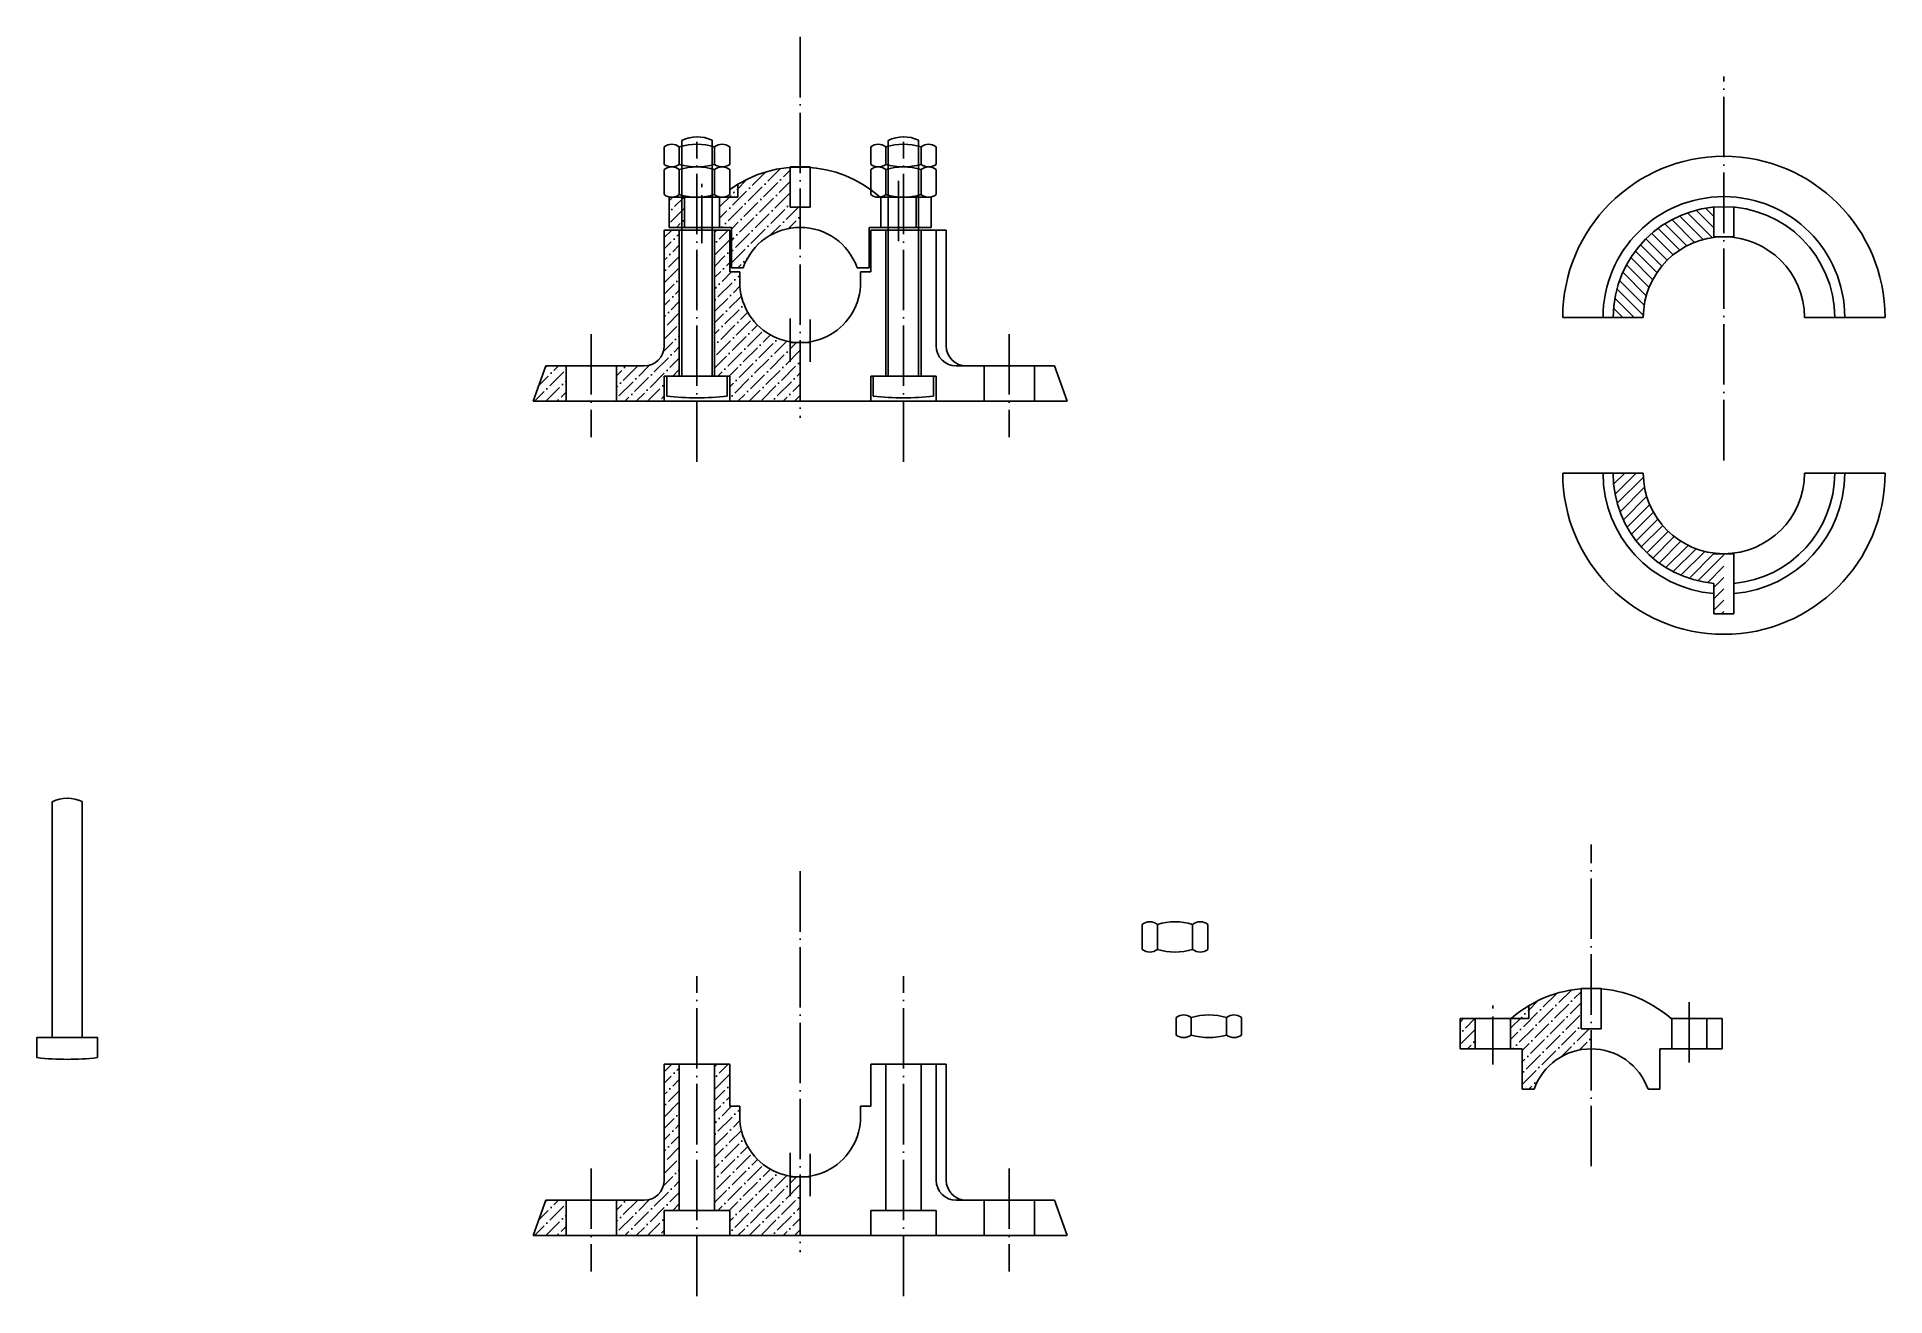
# Model space of a CAD drawing. Header units: millimetres. Extents: x 2249 to 2982, y 1942 to 2442.
import ezdxf

# ---------------------------------------------------------------- set-up
doc = ezdxf.new("R2010")
doc.units = ezdxf.units.MM
doc.linetypes.add('ACAD_ISO04W100', pattern=[30, 24, -3, 0, -3])
doc.linetypes.add('CENTER2', pattern=[28.575, 19.05, -3.175, 3.175, -3.175])

msp = doc.modelspace()

# ---------------------------------------------------------------- hatches: boundary and pattern name
at = {"linetype": 'ACAD_ISO04W100'}
h = msp.add_hatch(dxfattribs=at)
h.set_pattern_fill('ANSI36', color=256)
h.set_pattern_definition([(45, (-314.1095, 326.194), (1.683798, 6.173926), [7.9375, -1.5875, 0, -1.5875])])
h.paths.add_polyline_path([(2547.65, 2389.85, 0.161201), (2519.9, 2378.02), (2519.65, 2378.02), (2519.65, 2366.02), (2524.31, 2366.02), (2524.31, 2350.02), (2529.02, 2350.02, -0.317837), (2551.65, 2366.02), (2551.65, 2374.02), (2547.65, 2374.02)])
h.paths.add_polyline_path([(2505.65, 2378.02), (2499.65, 2378.02), (2499.65, 2366.02), (2505.65, 2366.02)])
h = msp.add_hatch(dxfattribs=at)
h.set_pattern_fill('ANSI31', color=256, angle=90)
h.paths.add_polyline_path([(2918.49, 2362.24), (2914.49, 2362.24), (2914.49, 2374.06, 0.387795), (2874.49, 2330.24), (2886.49, 2330.24, -0.414214)])
h = msp.add_hatch()
h.set_pattern_fill('ANSI36', color=256)
h.set_pattern_definition([(45, (0, 331.3062), (1.683798, 6.173926), [7.9375, -1.5875, 0, -1.5875])])
h.paths.add_polyline_path([(2458.65, 2310.98), (2450.65, 2310.98), (2445.65, 2296.98), (2450.65, 2296.98), (2458.65, 2296.98)])
h.paths.add_polyline_path([(2497.65, 2306.98), (2503.65, 2306.98), (2503.65, 2364.98), (2497.65, 2364.98), (2497.65, 2318.98, -0.414214), (2489.65, 2310.98), (2478.65, 2310.98), (2478.65, 2296.98), (2497.65, 2296.98)])
h.paths.add_polyline_path([(2547.65, 2320.58, -0.365977), (2527.65, 2344.25), (2527.65, 2348.31), (2523.65, 2348.31), (2523.65, 2364.98), (2517.65, 2364.98), (2517.65, 2306.98), (2523.65, 2306.98), (2523.65, 2296.98), (2551.65, 2296.98), (2551.65, 2320.25), (2547.65, 2320.25)])
h = msp.add_hatch(dxfattribs=at)
h.set_pattern_fill('ANSI31', color=256)
h.paths.add_polyline_path([(2886.49, 2268.44), (2874.49, 2268.44, 0.387795), (2914.49, 2224.62), (2914.49, 2212.56), (2918.49, 2212.56), (2918.49, 2236.44, -0.414214)])
h = msp.add_hatch(dxfattribs=at)
h.set_pattern_fill('ANSI36', color=256)
h.paths.add_polyline_path([(2861.76, 2063.66, 0.161201), (2834.01, 2051.82), (2833.76, 2051.82), (2833.76, 2039.82), (2838.42, 2039.82), (2838.42, 2023.82), (2843.13, 2023.82, -0.317837), (2865.76, 2039.82), (2865.76, 2047.82), (2861.76, 2047.82)])
h.paths.add_polyline_path([(2819.76, 2051.82), (2813.76, 2051.82), (2813.76, 2039.82), (2819.76, 2039.82)])
h = msp.add_hatch()
h.set_pattern_fill('ANSI36', color=256)
h.paths.add_polyline_path([(2458.65, 1979.68), (2450.65, 1979.68), (2445.65, 1965.68), (2450.65, 1965.68), (2458.65, 1965.68)])
h.paths.add_polyline_path([(2497.65, 1975.68), (2503.65, 1975.68), (2503.65, 2033.68), (2497.65, 2033.68), (2497.65, 1987.68, -0.414214), (2489.65, 1979.68), (2478.65, 1979.68), (2478.65, 1965.68), (2497.65, 1965.68)])
h.paths.add_polyline_path([(2547.65, 1989.28, -0.365977), (2527.65, 2012.94), (2527.65, 2017.01), (2523.65, 2017.01), (2523.65, 2033.68), (2517.65, 2033.68), (2517.65, 1975.68), (2523.65, 1975.68), (2523.65, 1965.68), (2551.65, 1965.68), (2551.65, 1988.94), (2547.65, 1988.94)])

# ---------------------------------------------------------------- linework, layer by layer
for p, q in [((2551.65, 2441.64), (2551.65, 2290.4)), ((2918.49, 2273.48), (2918.49, 2425.98)), ((2510.65, 2272.97), (2510.65, 2399.95)), ((2592.65, 2272.97), (2592.65, 2399.95)), ((2468.65, 2323.61), (2468.65, 2282.74)), ((2634.65, 2323.61), (2634.65, 2282.74)), ((2865.76, 1993.17), (2865.76, 2120.97)), ((2551.65, 2110.33), (2551.65, 1959.09)), ((2510.65, 1941.66), (2510.65, 2068.64)), ((2592.65, 1941.66), (2592.65, 2068.64)), ((2468.65, 1992.31), (2468.65, 1951.43)), ((2634.65, 1992.31), (2634.65, 1951.43))]:
    msp.add_line(p, q, dxfattribs=at)
at = {"color": 242, "true_color": 0xcd2027}
for p, q in [((2497.65, 2391.02), (2497.65, 2398.02)), ((2503.65, 2391.02), (2503.65, 2398.02)), ((2517.65, 2391.02), (2517.65, 2398.02)), ((2523.65, 2398.02), (2523.65, 2391.02)), ((2579.65, 2391.02), (2579.65, 2398.02)), ((2585.65, 2391.02), (2585.65, 2398.02)), ((2599.65, 2391.02), (2599.65, 2398.02)), ((2605.65, 2398.02), (2605.65, 2391.02)), ((2497.65, 2379.02), (2497.65, 2389.02)), ((2503.65, 2379.02), (2503.65, 2389.02)), ((2517.65, 2379.02), (2517.65, 2389.02)), ((2523.65, 2389.02), (2523.65, 2379.02)), ((2579.65, 2379.02), (2579.65, 2389.02)), ((2585.65, 2379.02), (2585.65, 2389.02)), ((2599.65, 2379.02), (2599.65, 2389.02)), ((2605.65, 2389.02), (2605.65, 2379.02)), ((2687.51, 2079.26), (2687.51, 2089.26)), ((2693.51, 2079.26), (2693.51, 2089.26)), ((2707.51, 2079.26), (2707.51, 2089.26)), ((2713.51, 2089.26), (2713.51, 2079.26)), ((2700.94, 2045.28), (2700.94, 2052.28)), ((2706.94, 2045.28), (2706.94, 2052.28)), ((2720.94, 2045.28), (2720.94, 2052.28)), ((2726.94, 2052.28), (2726.94, 2045.28))]:
    msp.add_line(p, q, dxfattribs=at)
at = {"color": 146, "linetype": 'ACAD_ISO04W100', "true_color": 0x105689}
for p, q in [((2551.65, 2390.02), (2547.65, 2390.02)), ((2547.65, 2390.02), (2555.65, 2390.02)), ((2547.65, 2374.02), (2547.65, 2390.02)), ((2555.65, 2390.02), (2555.65, 2374.02)), ((2555.65, 2374.02), (2547.65, 2374.02)), ((2865.76, 2063.82), (2861.76, 2063.82)), ((2861.76, 2063.82), (2869.76, 2063.82)), ((2861.76, 2047.82), (2861.76, 2063.82)), ((2869.76, 2063.82), (2869.76, 2047.82)), ((2869.76, 2047.82), (2861.76, 2047.82))]:
    msp.add_line(p, q, dxfattribs=at)
at = {"color": 146, "true_color": 0x105689}
for p, q in [((2519.9, 2378.02), (2499.65, 2378.02)), ((2505.65, 2378.02), (2499.65, 2378.02)), ((2499.65, 2378.02), (2499.65, 2366.02)), ((2505.65, 2366.02), (2505.65, 2378.02)), ((2519.65, 2366.02), (2519.65, 2378.02)), ((2603.65, 2378.02), (2583.4, 2378.02)), ((2583.65, 2366.02), (2583.65, 2378.02)), ((2597.65, 2366.02), (2597.65, 2378.02)), ((2597.65, 2378.02), (2603.65, 2378.02)), ((2603.65, 2378.02), (2603.65, 2366.02)), ((2524.31, 2366.02), (2499.65, 2366.02)), ((2524.31, 2366.02), (2512.65, 2366.02)), ((2524.31, 2366.02), (2524.31, 2350.02)), ((2603.65, 2366.02), (2578.99, 2366.02)), ((2578.99, 2366.02), (2590.65, 2366.02)), ((2578.99, 2366.02), (2578.99, 2350.02)), ((2529.02, 2350.02), (2524.31, 2350.02)), ((2578.99, 2350.02), (2574.28, 2350.02)), ((2834.01, 2051.82), (2813.76, 2051.82)), ((2819.76, 2051.82), (2813.76, 2051.82)), ((2813.76, 2051.82), (2813.76, 2039.82)), ((2819.76, 2039.82), (2819.76, 2051.82)), ((2833.76, 2039.82), (2833.76, 2051.82)), ((2917.76, 2051.82), (2897.51, 2051.82)), ((2897.76, 2039.82), (2897.76, 2051.82)), ((2911.76, 2039.82), (2911.76, 2051.82)), ((2911.76, 2051.82), (2917.76, 2051.82)), ((2917.76, 2051.82), (2917.76, 2039.82)), ((2838.42, 2039.82), (2813.76, 2039.82)), ((2838.42, 2039.82), (2826.76, 2039.82)), ((2838.42, 2039.82), (2838.42, 2023.82)), ((2917.76, 2039.82), (2893.1, 2039.82)), ((2893.1, 2039.82), (2904.76, 2039.82)), ((2893.1, 2039.82), (2893.1, 2023.82)), ((2843.13, 2023.82), (2838.42, 2023.82)), ((2893.1, 2023.82), (2888.39, 2023.82))]:
    msp.add_line(p, q, dxfattribs=at)
at = {"color": 146, "linetype": 'CENTER2', "true_color": 0x105689}
for p, q in [((2512.65, 2359.82), (2512.65, 2383.28)), ((2826.76, 2033.63), (2826.76, 2057.08))]:
    msp.add_line(p, q, dxfattribs=at)
at = {"color": 175, "linetype": 'ACAD_ISO04W100', "true_color": 0x4554a5}
for p, q in [((2519.9, 2378.02), (2526.87, 2378.02)), ((2526.87, 2378.02), (2526.87, 2383.13)), ((2840.98, 2051.82), (2840.98, 2056.94)), ((2834.01, 2051.82), (2840.98, 2051.82))]:
    msp.add_line(p, q, dxfattribs=at)
at = {"color": 146, "linetype": 'CENTER2', "ltscale": 11, "true_color": 0x105689}
for p, q in [((2590.65, 2360.59), (2590.65, 2384.55)), ((2904.76, 2034.39), (2904.76, 2058.36))]:
    msp.add_line(p, q, dxfattribs=at)
at = {"color": 217, "linetype": 'ACAD_ISO04W100', "true_color": 0x93278f}
for p, q in [((2914.49, 2362.24), (2914.49, 2374.06)), ((2922.49, 2362.24), (2922.49, 2374.06)), ((2918.49, 2362.24), (2914.49, 2362.24)), ((2914.49, 2362.24), (2922.49, 2362.24)), ((2918.49, 2236.44), (2914.49, 2236.44)), ((2914.49, 2236.44), (2922.49, 2236.44)), ((2922.49, 2236.44), (2922.49, 2224.62)), ((2914.49, 2224.62), (2914.49, 2212.56)), ((2922.49, 2224.62), (2922.49, 2212.56)), ((2914.49, 2212.56), (2922.49, 2212.56))]:
    msp.add_line(p, q, dxfattribs=at)
at = {"color": 2, "true_color": 0xf1eb1f}
for p, q in [((2503.65, 2364.98), (2497.65, 2364.98)), ((2497.65, 2364.98), (2497.65, 2318.98)), ((2503.65, 2306.98), (2503.65, 2364.98)), ((2503.65, 2364.98), (2517.65, 2364.98)), ((2517.65, 2364.98), (2517.65, 2306.98)), ((2517.65, 2364.98), (2523.65, 2364.98)), ((2523.65, 2348.31), (2523.65, 2364.98)), ((2585.65, 2364.98), (2579.65, 2364.98)), ((2579.65, 2348.31), (2579.65, 2364.98)), ((2599.65, 2364.98), (2585.65, 2364.98)), ((2585.65, 2364.98), (2585.65, 2306.98)), ((2599.65, 2306.98), (2599.65, 2364.98)), ((2599.65, 2364.98), (2605.65, 2364.98)), ((2605.65, 2364.98), (2605.65, 2318.98)), ((2605.65, 2364.98), (2609.65, 2364.98)), ((2609.65, 2364.98), (2609.65, 2318.98)), ((2523.65, 2348.31), (2527.65, 2348.31)), ((2527.65, 2348.31), (2527.65, 2344.31)), ((2527.65, 2344.31), (2527.65, 2344.31)), ((2579.65, 2348.31), (2575.65, 2348.31)), ((2575.65, 2348.31), (2575.65, 2344.31)), ((2575.65, 2344.31), (2575.65, 2344.31)), ((2547.65, 2320.25), (2547.65, 2329.8)), ((2547.65, 2329.8), (2547.65, 2320.58)), ((2555.65, 2312.58), (2555.65, 2329.4)), ((2547.65, 2320.58), (2547.65, 2312.58)), ((2555.65, 2320.25), (2547.65, 2320.25)), ((2551.65, 2320.25), (2555.65, 2320.25)), ((2450.65, 2310.98), (2445.65, 2296.98)), ((2450.65, 2310.98), (2458.65, 2310.98)), ((2478.65, 2310.98), (2458.65, 2310.98)), ((2458.65, 2310.98), (2458.65, 2296.98)), ((2468.65, 2310.98), (2478.65, 2310.98)), ((2478.65, 2310.98), (2478.65, 2296.98)), ((2478.65, 2310.98), (2489.65, 2310.98)), ((2523.65, 2306.98), (2497.65, 2306.98)), ((2497.65, 2306.98), (2497.65, 2296.98)), ((2523.65, 2296.98), (2523.65, 2306.98)), ((2579.65, 2296.98), (2579.65, 2306.98)), ((2579.65, 2306.98), (2605.65, 2306.98)), ((2605.65, 2306.98), (2605.65, 2296.98)), ((2613.65, 2310.98), (2618.06, 2310.98)), ((2624.65, 2310.98), (2617.65, 2310.98)), ((2624.65, 2310.98), (2644.65, 2310.98)), ((2624.65, 2310.98), (2624.65, 2296.98)), ((2644.65, 2310.98), (2644.65, 2296.98)), ((2652.65, 2310.98), (2644.65, 2310.98)), ((2652.65, 2310.98), (2657.65, 2296.98)), ((2468.65, 2296.98), (2445.65, 2296.98)), ((2445.65, 2296.98), (2450.65, 2296.98)), ((2551.65, 2296.98), (2447.65, 2296.98)), ((2447.65, 2296.98), (2657.65, 2296.98)), ((2510.65, 2296.98), (2468.65, 2296.98)), ((2551.65, 2296.98), (2523.65, 2296.98)), ((2503.65, 2033.68), (2497.65, 2033.68)), ((2497.65, 2033.68), (2497.65, 1987.68)), ((2503.65, 1975.68), (2503.65, 2033.68)), ((2503.65, 2033.68), (2517.65, 2033.68)), ((2517.65, 2033.68), (2517.65, 1975.68)), ((2517.65, 2033.68), (2523.65, 2033.68)), ((2523.65, 2017.01), (2523.65, 2033.68)), ((2585.65, 2033.68), (2579.65, 2033.68)), ((2579.65, 2017.01), (2579.65, 2033.68)), ((2599.65, 2033.68), (2585.65, 2033.68)), ((2585.65, 2033.68), (2585.65, 1975.68)), ((2599.65, 1975.68), (2599.65, 2033.68)), ((2599.65, 2033.68), (2605.65, 2033.68)), ((2605.65, 2033.68), (2605.65, 1987.68)), ((2605.65, 2033.68), (2609.65, 2033.68)), ((2609.65, 2033.68), (2609.65, 1987.68)), ((2523.65, 2017.01), (2527.65, 2017.01)), ((2527.65, 2017.01), (2527.65, 2013.01)), ((2527.65, 2013.01), (2527.65, 2013.01)), ((2579.65, 2017.01), (2575.65, 2017.01)), ((2575.65, 2017.01), (2575.65, 2013.01)), ((2575.65, 2013.01), (2575.65, 2013.01)), ((2547.65, 1988.94), (2547.65, 1998.49)), ((2547.65, 1998.49), (2547.65, 1989.28)), ((2555.65, 1981.28), (2555.65, 1998.1)), ((2547.65, 1989.28), (2547.65, 1981.28)), ((2555.65, 1988.94), (2547.65, 1988.94)), ((2551.65, 1988.94), (2555.65, 1988.94)), ((2450.65, 1979.68), (2445.65, 1965.68)), ((2450.65, 1979.68), (2458.65, 1979.68)), ((2478.65, 1979.68), (2458.65, 1979.68)), ((2458.65, 1979.68), (2458.65, 1965.68)), ((2468.65, 1979.68), (2478.65, 1979.68)), ((2478.65, 1979.68), (2478.65, 1965.68)), ((2478.65, 1979.68), (2489.65, 1979.68)), ((2523.65, 1975.68), (2497.65, 1975.68)), ((2497.65, 1975.68), (2497.65, 1965.68)), ((2523.65, 1965.68), (2523.65, 1975.68)), ((2579.65, 1965.68), (2579.65, 1975.68)), ((2579.65, 1975.68), (2605.65, 1975.68)), ((2605.65, 1975.68), (2605.65, 1965.68)), ((2613.65, 1979.68), (2618.06, 1979.68)), ((2624.65, 1979.68), (2617.65, 1979.68)), ((2624.65, 1979.68), (2644.65, 1979.68)), ((2624.65, 1979.68), (2624.65, 1965.68)), ((2644.65, 1979.68), (2644.65, 1965.68)), ((2652.65, 1979.68), (2644.65, 1979.68)), ((2652.65, 1979.68), (2657.65, 1965.68)), ((2468.65, 1965.68), (2445.65, 1965.68)), ((2445.65, 1965.68), (2450.65, 1965.68)), ((2551.65, 1965.68), (2447.65, 1965.68)), ((2447.65, 1965.68), (2657.65, 1965.68)), ((2510.65, 1965.68), (2468.65, 1965.68)), ((2551.65, 1965.68), (2523.65, 1965.68))]:
    msp.add_line(p, q, dxfattribs=at)
at = {"color": 217, "true_color": 0x93278f}
for p, q in [((2886.49, 2330.24), (2854.49, 2330.24)), ((2854.49, 2330.24), (2886.49, 2330.24)), ((2950.49, 2330.24), (2982.49, 2330.24)), ((2886.49, 2268.44), (2854.49, 2268.44)), ((2854.49, 2268.44), (2886.49, 2268.44)), ((2950.49, 2268.44), (2982.49, 2268.44))]:
    msp.add_line(p, q, dxfattribs=at)
at = {"color": 2, "linetype": 'ACAD_ISO04W100', "true_color": 0xf1eb1f}
for p, q in [((2517.65, 2306.98), (2503.65, 2306.98)), ((2510.65, 2306.98), (2517.65, 2306.98)), ((2585.65, 2306.98), (2599.65, 2306.98)), ((2517.65, 1975.68), (2503.65, 1975.68)), ((2510.65, 1975.68), (2517.65, 1975.68)), ((2585.65, 1975.68), (2599.65, 1975.68))]:
    msp.add_line(p, q, dxfattribs=at)
at = {"color": 114, "true_color": 0x139b48}
for points in [[(2516.65, 2400.66), (2516.65, 2306.98), (2504.65, 2306.98), (2504.65, 2400.59)], [(2510.65, 2401.98), (2510.8, 2401.98)], [(2598.65, 2400.66), (2598.65, 2306.98), (2586.65, 2306.98), (2586.65, 2400.59)], [(2592.65, 2401.98), (2592.8, 2401.98)], [(2498.65, 2298.98), (2498.65, 2306.98), (2522.65, 2306.98), (2522.65, 2298.98)], [(2580.65, 2298.98), (2580.65, 2306.98), (2604.65, 2306.98), (2604.65, 2298.98)], [(2266.54, 2138), (2266.54, 2044.33), (2254.54, 2044.33), (2254.54, 2137.93)], [(2260.54, 2139.33), (2260.69, 2139.33)], [(2248.54, 2036.33), (2248.54, 2044.33), (2272.54, 2044.33), (2272.54, 2036.33)]]:
    msp.add_lwpolyline(points, dxfattribs=at)
for centre, radius, start, end in [((2510.73, 2388.08), 13.91, 64.80045, 115.90727), ((2592.73, 2388.08), 13.91, 64.80045, 115.90727), ((2510.65, 2405.72), 107.41, 263.58553, 276.41447), ((2592.65, 2405.72), 107.41, 263.58553, 276.41447), ((2260.62, 2125.42), 13.91, 64.80045, 115.90727), ((2260.54, 2143.06), 107.41, 263.58553, 276.41447)]:
    msp.add_arc(centre, radius, start, end, dxfattribs=at)
at = {"color": 242, "true_color": 0xcd2027}
for centre, radius, start, end in [((2500.65, 2394.02), 5, 53.1301, 126.8699), ((2510.65, 2374.02), 25, 73.7398, 106.2602), ((2520.65, 2394.02), 5, 53.1301, 126.8699), ((2582.65, 2394.02), 5, 53.1301, 126.8699), ((2592.65, 2374.02), 25, 73.7398, 106.2602), ((2602.65, 2394.02), 5, 53.1301, 126.8699), ((2500.65, 2395.02), 5, 233.1301, 306.8699), ((2500.65, 2385.02), 5, 53.1301, 126.8699), ((2510.65, 2415.02), 25, 253.7398, 286.2602), ((2510.65, 2365.02), 25, 73.7398, 106.2602), ((2520.65, 2395.02), 5, 233.1301, 306.8699), ((2520.65, 2385.02), 5, 53.1301, 126.8699), ((2582.65, 2395.02), 5, 233.1301, 306.8699), ((2582.65, 2385.02), 5, 53.1301, 126.8699), ((2592.65, 2415.02), 25, 253.7398, 286.2602), ((2592.65, 2365.02), 25, 73.7398, 106.2602), ((2602.65, 2395.02), 5, 233.1301, 306.8699), ((2602.65, 2385.02), 5, 53.1301, 126.8699), ((2500.65, 2383.02), 5, 233.1301, 306.8699), ((2510.65, 2403.02), 25, 253.7398, 286.2602), ((2520.65, 2383.02), 5, 233.1301, 306.8699), ((2582.65, 2383.02), 5, 233.1301, 306.8699), ((2592.65, 2403.02), 25, 253.7398, 286.2602), ((2602.65, 2383.02), 5, 233.1301, 306.8699), ((2690.51, 2085.26), 5, 53.1301, 126.8699), ((2700.51, 2065.26), 25, 73.7398, 106.2602), ((2710.51, 2085.26), 5, 53.1301, 126.8699), ((2690.51, 2083.26), 5, 233.1301, 306.8699), ((2700.51, 2103.26), 25, 253.7398, 286.2602), ((2710.51, 2083.26), 5, 233.1301, 306.8699), ((2703.94, 2048.28), 5, 53.1301, 126.8699), ((2713.94, 2028.28), 25, 73.7398, 106.2602), ((2723.94, 2048.28), 5, 53.1301, 126.8699), ((2703.94, 2049.28), 5, 233.1301, 306.8699), ((2713.94, 2069.28), 25, 253.7398, 286.2602), ((2723.94, 2049.28), 5, 233.1301, 306.8699)]:
    msp.add_arc(centre, radius, start, end, dxfattribs=at)
at = {"color": 217, "true_color": 0x93278f}
for centre, radius, start, end in [((2918.49, 2330.24), 64, 0, 180), ((2918.49, 2330.24), 48, 0, 180), ((2918.49, 2330.24), 44, 0, 180), ((2918.49, 2330.24), 32, 0, 180), ((2918.49, 2268.44), 64, 180, 0), ((2918.49, 2268.44), 48, 180, 265.21981), ((2918.49, 2268.44), 44, 180, 264.78409), ((2918.49, 2268.44), 32, 180, 0), ((2918.49, 2268.44), 44, 275.21591, 0), ((2918.49, 2268.44), 48, 274.78019, 0)]:
    msp.add_arc(centre, radius, start, end, dxfattribs=at)
at = {"color": 146, "true_color": 0x105689}
for centre, radius, start, end in [((2551.65, 2342.02), 48, 48.59038, 125.68533), ((2551.65, 2342.02), 48, 131.32219, 131.40962), ((2551.65, 2342.02), 24, 19.47122, 160.52878), ((2865.76, 2015.82), 48, 48.59038, 131.40962), ((2865.76, 2015.82), 24, 19.47122, 160.52878)]:
    msp.add_arc(centre, radius, start, end, dxfattribs=at)
at = {"color": 2, "true_color": 0xf1eb1f}
for centre, radius, start, end in [((2551.65, 2344.25), 24, 179.84546, 0.15454), ((2489.65, 2318.98), 8, 270, 0), ((2613.65, 2318.98), 8, 180, 270), ((2617.65, 2318.98), 8, 180, 270), ((2551.65, 2012.94), 24, 179.84546, 0.15454), ((2489.65, 1987.68), 8, 270, 0), ((2613.65, 1987.68), 8, 180, 270), ((2617.65, 1987.68), 8, 180, 270)]:
    msp.add_arc(centre, radius, start, end, dxfattribs=at)

doc.saveas('drawing.dxf')
